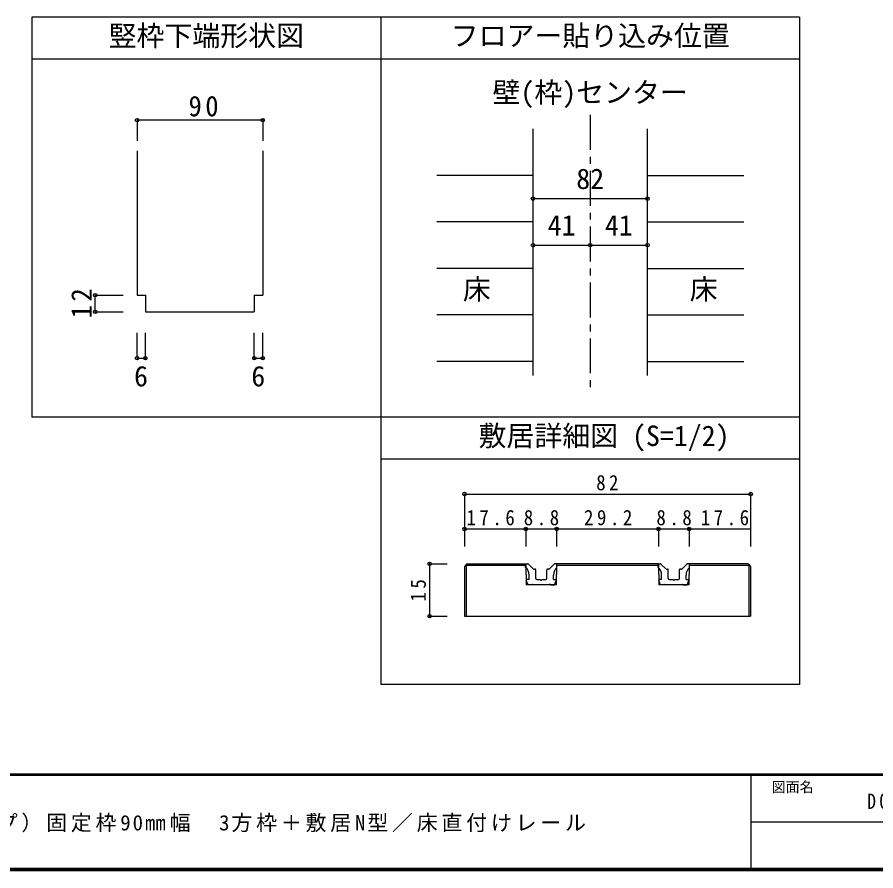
# Model space of a CAD drawing. Units: millimetres, scale not verified, with parts at other scales. Extents: x -973 to 977, y -718 to 696.
# Drawn here: x -524 to 91, y -701 to -90 of the extents above; entities that cross this region are included whole.
import ezdxf
from ezdxf.enums import TextEntityAlignment as Align

# ---------------------------------------------------------------- set-up
doc = ezdxf.new("R2010")
doc.units = ezdxf.units.MM
doc.header["$LTSCALE"] = 5
doc.header["$PDMODE"] = 32
doc.header["$PDSIZE"] = 2.5
doc.linetypes.add('CHAIN1', pattern=[8, 5, -1, 1, -1])
for name, color, linetype in [('0-0_補助線', 4, 'Continuous'), ('0-1_通り芯', 4, 'CHAIN1'), ('0-3_仕上げ', 2, 'Continuous'), ('0-4_枠', 3, 'Continuous'), ('0-A_文字', 7, 'Continuous'), ('0-B_寸法', 7, 'Continuous'), ('1-4_枠', 3, 'Continuous'), ('1-7_金物', 7, 'Continuous'), ('1-B_寸法', 7, 'Continuous'), ('F-0_補助線', 7, 'Continuous'), ('F-1_枠', 6, 'Continuous'), ('F-A_文字', 7, 'Continuous')]:
    doc.layers.add(name, color=color, linetype=linetype)
doc.styles.add('ＭＳ ゴシック', font='')
doc.styles.get('ＭＳ ゴシック').set_extended_font_data('MS Gothic')

msp = doc.modelspace()

# ---------------------------------------------------------------- linework, layer by layer
at = {"layer": '0-0_補助線'}
for p, q in [((-347.972, -163.226), (-437.972, -163.226)), ((-437.972, -163.226), (-437.972, -178.104)), ((-347.972, -163.226), (-347.972, -178.104)), ((-437.972, -333.744), (-437.972, -315.544)), ((-431.972, -333.744), (-431.972, -315.544)), ((-353.972, -333.744), (-353.972, -315.544)), ((-347.972, -333.744), (-347.972, -315.544)), ((-437.972, -333.744), (-431.972, -333.744)), ((-353.972, -333.744), (-347.972, -333.744))]:
    msp.add_line(p, q, dxfattribs=at)
at = {"layer": '0-0_補助線', "color": 7}
for p in [(-437.972, -163.226), (-347.972, -163.226), (-437.972, -333.744), (-431.972, -333.744), (-353.972, -333.744), (-347.972, -333.744)]:
    msp.add_point(p, dxfattribs=at)
at = {"layer": '0-1_通り芯'}
msp.add_line((-113.347, -159.5), (-113.347, -356.007), dxfattribs=at)
at = {"layer": '0-3_仕上げ', "color": 4}
for p, q in [((-154.347, -202.801), (-223.347, -202.801)), ((-72.347, -202.801), (-3.347, -202.801)), ((-154.347, -236.103), (-223.347, -236.103)), ((-72.347, -236.103), (-3.347, -236.103)), ((-154.347, -269.404), (-223.347, -269.404)), ((-72.347, -269.404), (-3.347, -269.404)), ((-154.347, -302.706), (-223.347, -302.706)), ((-72.347, -302.706), (-3.347, -302.706)), ((-154.347, -336.007), (-223.347, -336.007)), ((-72.347, -336.007), (-3.347, -336.007))]:
    msp.add_line(p, q, dxfattribs=at)
at = {"layer": '0-4_枠'}
for p, q in [((-154.347, -346.007), (-154.347, -169.5)), ((-72.347, -346.007), (-72.347, -169.5)), ((-347.972, -185.119), (-347.972, -288.544)), ((-353.972, -288.544), (-347.972, -288.544)), ((-353.972, -288.544), (-353.972, -300.544)), ((-431.972, -300.544), (-353.972, -300.544))]:
    msp.add_line(p, q, dxfattribs=at)
msp.add_lwpolyline([(-437.972, -185.119), (-437.972, -288.544), (-431.972, -288.544), (-431.972, -300.544)], dxfattribs=at)
at = {"layer": '0-A_文字', "color": 3}
for p, q in [((36.653, -89.5), (-513.347, -89.5)), ((-513.347, -89.5), (-513.347, -376.007)), ((-263.347, -89.5), (-263.347, -567.5)), ((36.653, -89.5), (36.653, -567.5)), ((36.653, -119.5), (-513.347, -119.5)), ((36.653, -376.007), (-513.347, -376.007)), ((36.653, -406.007), (-263.347, -406.007)), ((36.653, -567.5), (-263.347, -567.5))]:
    msp.add_line(p, q, dxfattribs=at)
at = {"layer": '0-B_寸法', "color": 4}
for p, q in [((-154.347, -219.452), (-72.347, -219.452)), ((-154.347, -252.753), (-72.347, -252.753)), ((-467.972, -300.544), (-467.972, -288.544)), ((-467.972, -288.544), (-447.972, -288.544)), ((-467.972, -300.544), (-447.972, -300.544))]:
    msp.add_line(p, q, dxfattribs=at)
at = {"layer": '0-B_寸法'}
for p in [(-154.347, -219.452), (-72.347, -219.452), (-154.347, -252.753), (-113.347, -252.753), (-72.347, -252.753), (-467.972, -288.544), (-467.972, -300.544)]:
    msp.add_point(p, dxfattribs=at)
at = {"layer": '1-4_枠'}
for p, q in [((-201.668, -481.007), (-203.436, -482.775)), ((-203.407, -482.775), (-203.407, -518.507)), ((-159.421, -482.257), (-202.186, -482.257)), ((-202.186, -482.257), (-202.186, -518.507)), ((-201.668, -481.007), (-159.421, -481.007)), ((-64.436, -481.007), (-137.421, -481.007)), ((-137.421, -481.007), (-137.421, -488.507)), ((-64.436, -482.257), (-137.421, -482.257)), ((-42.436, -481.007), (-42.436, -488.507)), ((-0.204, -481.007), (-42.436, -481.007)), ((0.314, -482.257), (-42.436, -482.257)), ((-0.204, -481.007), (1.564, -482.775)), ((0.314, -482.257), (0.314, -518.507)), ((1.564, -482.775), (1.564, -518.507)), ((-137.671, -488.507), (-137.671, -496.007)), ((-137.671, -488.507), (-137.421, -488.507)), ((-42.686, -488.507), (-42.686, -496.007)), ((-42.686, -488.507), (-42.436, -488.507)), ((-137.671, -496.007), (-159.171, -496.007)), ((-42.686, -496.007), (-64.186, -496.007)), ((-203.436, -518.507), (1.564, -518.507))]:
    msp.add_line(p, q, dxfattribs=at)
for points in [[(-159.421, -481.007), (-159.421, -488.507), (-159.171, -488.507), (-159.171, -496.007)], [(-64.436, -481.007), (-64.436, -488.507), (-64.186, -488.507), (-64.186, -496.007)]]:
    msp.add_lwpolyline(points, dxfattribs=at)
at = {"layer": '1-7_金物'}
for p, q in [((-154.266, -484.537), (-157.43, -481.373)), ((-153.736, -484.757), (-152.921, -484.757)), ((-152.421, -491.507), (-152.421, -485.257)), ((-144.421, -491.507), (-144.421, -485.257)), ((-143.107, -484.757), (-143.921, -484.757)), ((-142.577, -484.537), (-139.413, -481.373)), ((-137.171, -481.007), (-138.529, -481.007)), ((-137.171, -483.507), (-137.171, -481.007)), ((-59.28, -484.537), (-62.444, -481.373)), ((-58.75, -484.757), (-57.936, -484.757)), ((-57.436, -491.507), (-57.436, -485.257)), ((-49.436, -491.507), (-49.436, -485.257)), ((-48.121, -484.757), (-48.936, -484.757)), ((-47.591, -484.537), (-44.427, -481.373)), ((-42.186, -481.007), (-43.543, -481.007)), ((-42.186, -483.507), (-42.186, -481.007)), ((-157.171, -492.257), (-157.171, -489.097)), ((-139.671, -492.257), (-139.671, -489.097)), ((-62.186, -492.257), (-62.186, -489.097)), ((-44.686, -492.257), (-44.686, -489.097)), ((-157.171, -492.257), (-158.671, -492.257)), ((-142.671, -496.007), (-154.171, -496.007)), ((-151.671, -492.257), (-149.171, -492.257)), ((-149.171, -492.257), (-148.421, -493.007)), ((-148.421, -493.007), (-147.671, -492.257)), ((-147.671, -492.257), (-145.171, -492.257)), ((-142.171, -495.507), (-142.671, -496.007)), ((-141.671, -496.007), (-142.171, -495.507)), ((-141.671, -496.007), (-138.921, -496.007)), ((-139.671, -492.257), (-138.171, -492.257)), ((-138.921, -496.007), (-137.707, -492.941)), ((-62.186, -492.257), (-63.686, -492.257)), ((-47.686, -496.007), (-59.186, -496.007)), ((-56.686, -492.257), (-54.186, -492.257)), ((-54.186, -492.257), (-53.436, -493.007)), ((-53.436, -493.007), (-52.686, -492.257)), ((-52.686, -492.257), (-50.186, -492.257)), ((-47.186, -495.507), (-47.686, -496.007)), ((-46.686, -496.007), (-47.186, -495.507)), ((-46.686, -496.007), (-43.936, -496.007)), ((-44.686, -492.257), (-43.186, -492.257)), ((-43.936, -496.007), (-42.721, -492.941))]:
    msp.add_line(p, q, dxfattribs=at)
for points in [[(-159.671, -483.507), (-159.671, -481.007), (-158.314, -481.007)], [(-64.686, -483.507), (-64.686, -481.007), (-63.328, -481.007)], [(-155.171, -496.007), (-157.921, -496.007), (-159.136, -492.941)], [(-155.171, -496.007), (-154.671, -495.507), (-154.171, -496.007)], [(-60.186, -496.007), (-62.936, -496.007), (-64.15, -492.941)], [(-60.186, -496.007), (-59.686, -495.507), (-59.186, -496.007)]]:
    msp.add_lwpolyline(points, dxfattribs=at)
for centre, radius, start, end in [((-164.671, -489.097), 7.5, 0, 48.19), ((-158.314, -482.257), 1.25, 45, 90), ((-153.736, -484.007), 0.75, 225, 270), ((-152.921, -485.257), 0.5, 0, 90), ((-143.921, -485.257), 0.5, 90, 180), ((-143.107, -484.007), 0.75, 270, 315), ((-132.172, -489.097), 7.5, 131.81, 180), ((-138.529, -482.257), 1.25, 90, 135), ((-69.686, -489.097), 7.5, 0, 48.19), ((-63.328, -482.257), 1.25, 45, 90), ((-58.75, -484.007), 0.75, 225, 270), ((-57.936, -485.257), 0.5, 0, 90), ((-48.936, -485.257), 0.5, 90, 180), ((-48.121, -484.007), 0.75, 270, 315), ((-37.186, -489.097), 7.5, 131.81, 180), ((-43.543, -482.257), 1.25, 90, 135), ((-151.671, -491.507), 0.75, 180, 270), ((-145.171, -491.507), 0.75, 270, 0), ((-56.686, -491.507), 0.75, 180, 270), ((-50.186, -491.507), 0.75, 270, 0), ((-158.671, -492.757), 0.5, 90, 201.616), ((-138.171, -492.757), 0.5, 338.384, 90), ((-63.686, -492.757), 0.5, 90, 201.616), ((-43.186, -492.757), 0.5, 338.384, 90)]:
    msp.add_arc(centre, radius, start, end, dxfattribs=at)
at = {"layer": '1-B_寸法', "color": 4}
for p, q in [((-203.436, -431.007), (1.564, -431.007)), ((-203.436, -431.007), (-203.436, -456.007)), ((1.564, -431.007), (1.564, -456.007)), ((-203.436, -456.007), (-159.436, -456.007)), ((-203.436, -456.007), (-203.436, -468.507)), ((-159.436, -456.007), (-159.436, -468.507)), ((-42.436, -456.007), (1.564, -456.007)), ((1.564, -456.007), (1.564, -468.507)), ((-228.436, -481.007), (-215.936, -481.007)), ((-228.436, -481.007), (-228.436, -518.507)), ((-228.436, -518.507), (-215.936, -518.507))]:
    msp.add_line(p, q, dxfattribs=at)
for points in [[(-159.436, -456.007), (-137.436, -456.007), (-137.436, -468.507)], [(-137.436, -456.007), (-64.436, -456.007), (-64.436, -468.507)], [(-64.436, -456.007), (-42.436, -456.007), (-42.436, -468.507)]]:
    msp.add_lwpolyline(points, dxfattribs=at)
at = {"layer": '1-B_寸法'}
for p in [(-203.436, -431.007), (1.564, -431.007), (-203.436, -456.007), (-159.436, -456.007), (-137.436, -456.007), (-64.436, -456.007), (-42.436, -456.007), (-228.436, -481.007), (-228.436, -518.507)]:
    msp.add_point(p, dxfattribs=at)
at = {"layer": 'F-1_枠'}
for p, q in [((976.653, -631.667), (-973.347, -631.667)), ((976.653, -632.5), (-973.347, -632.5)), ((1.653, -632.5), (1.653, -699.167)), ((1.653, -665.833), (974.986, -665.834)), ((976.653, -699.167), (-973.347, -699.167)), ((976.653, -700), (-973.347, -700)), ((976.653, -700.833), (-973.347, -700.833))]:
    msp.add_line(p, q, dxfattribs=at)

# ---------------------------------------------------------------- texts
at = {"layer": '0-0_補助線', "color": 7, "style": 'ＭＳ ゴシック'}
for p in [(-440.125, -358.291), (-356.125, -358.291)]:
    msp.add_text('6', height=14.66, dxfattribs=at).set_placement(p, align=Align.BOTTOM_LEFT)
at = {"layer": '0-0_補助線', "color": 7, "insert": (-401.097, -160.726), "char_height": 14.66, "attachment_point": 7, "style": 'ＭＳ ゴシック'}
msp.add_mtext('\\T1.27;\\W0.95;90', dxfattribs=at)
at = {"layer": '0-A_文字', "style": 'ＭＳ ゴシック'}
for s, p in [('竪枠下端形状図', (-458.347, -114.5)), ('フロアー貼り込み位置', (-213.347, -114.5)), ('壁(枠)センター', (-183.347, -155.091)), ('床', (-204.597, -296.055)), ('床', (-42.097, -296.055)), ('敷居詳細図 (S=1/2)', (-193.347, -401.007))]:
    msp.add_text(s, height=14.66, dxfattribs=at).set_placement(p, align=Align.BOTTOM_LEFT)
at = {"layer": '0-B_寸法', "style": 'ＭＳ ゴシック'}
for s, p in [('82', (-123.347, -216.952)), ('41', (-143.847, -250.253)), ('41', (-102.847, -250.253))]:
    msp.add_text(s, height=14.66, dxfattribs=at).set_placement(p, align=Align.BOTTOM_LEFT)
at = {"layer": '0-B_寸法', "insert": (-470.472, -305.169), "char_height": 14.66, "attachment_point": 7, "rotation": 90, "style": 'ＭＳ ゴシック'}
msp.add_mtext('\\T1.27;\\W0.95;12', dxfattribs=at)
at = {"layer": '1-B_寸法', "char_height": 11, "attachment_point": 7, "style": 'ＭＳ ゴシック'}
for s, insert in [('\\T1.36;\\W0.9;82', (-109.061, -428.507)), ('\\T1.38;\\W0.9;17.6', (-202.019, -453.507)), ('\\T1.38;\\W0.9;8.8', (-160.936, -453.507)), ('\\T1.38;\\W0.9;29.2', (-117.811, -453.507)), ('\\T1.38;\\W0.9;8.8', (-65.936, -453.507)), ('\\T1.38;\\W0.9;17.6', (-34.179, -453.507))]:
    msp.add_mtext(s, dxfattribs=dict(at, insert=insert))
at = {"layer": '1-B_寸法', "insert": (-230.936, -507.882), "char_height": 11, "attachment_point": 7, "rotation": 90, "style": 'ＭＳ ゴシック'}
msp.add_mtext('\\T1.36;\\W0.9;15', dxfattribs=at)
at = {"layer": 'F-0_補助線', "insert": (84.986, -656.667), "char_height": 11, "attachment_point": 7, "style": 'ＭＳ ゴシック'}
msp.add_mtext('\\T1.39;\\W0.85;DOORETUS', dxfattribs=at)
at = {"layer": 'F-A_文字', "style": 'ＭＳ ゴシック'}
msp.add_text('図面名', height=7.331, dxfattribs=at).set_placement((16.653, -646.667), align=Align.BOTTOM_LEFT)
at = {"layer": 'F-A_文字', "insert": (-848.298, -673.333), "char_height": 11, "attachment_point": 7, "style": 'ＭＳ ゴシック'}
msp.add_mtext('\\T1.18;ドレタス\u3000H20引き違い戸（レールタイプ）固定枠90㎜幅\u30003方枠＋敷居N型／床直付けレール', dxfattribs=at)

doc.saveas('drawing.dxf')
